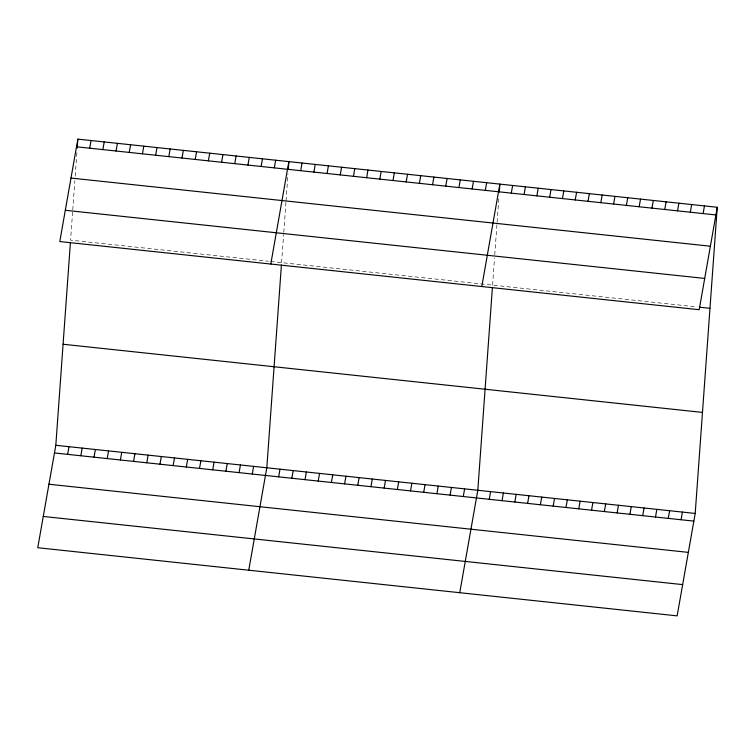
<?xml version="1.0" encoding="UTF-8"?>
<svg xmlns="http://www.w3.org/2000/svg" width="755" height="755" viewBox="0 0 755 755"><rect width="100%" height="100%" fill="white"/><g stroke="black" fill="none" stroke-linecap="round" stroke-linejoin="round"><path stroke-width="0.57" stroke-dasharray="3.77 2.83" d="M72.603 212.089L70.583 240.156L268.393 261.239M72.763 209.852L74.868 180.662M75.189 176.17L76.887 152.595M281.577 262.646L283.606 234.588M283.767 232.342L285.947 202.029M286.032 200.905L287.966 173.961M492.581 285.135L494.525 258.201M494.761 254.831L496.95 224.518M497.111 222.272L498.81 198.697M270.592 261.475L697.186 306.945"/><path stroke-width="1.13" d="M717.25 207.276L699.187 309.71L59.796 241.553L77.859 139.128L717.25 207.276L695.204 513.447L677.141 615.872L37.75 547.724L55.813 445.29L70.413 242.468M77.208 148.103L77.859 139.128M281.417 264.958L266.808 467.779L248.754 570.214M288.287 169.469L288.854 161.617L270.79 264.052M492.411 287.457L477.811 490.269L459.748 592.703M499.291 191.968L499.857 184.107L481.794 286.541M89.694 148.197L91.044 140.524M102.878 149.603L104.228 141.931M116.072 151L117.421 143.337M67.648 454.359L68.998 446.696M129.256 152.406L130.606 144.743M80.832 455.765L82.191 448.102M142.44 153.812L143.79 146.149M94.026 457.171L95.375 449.508M155.634 155.219L156.983 147.555M107.21 458.578L108.56 450.914M168.818 156.625L170.168 148.962M120.394 459.984L121.753 452.32M182.002 158.031L183.352 150.368M133.588 461.39L134.937 453.727M195.196 159.437L196.545 151.774M146.772 462.796L148.122 455.133M208.38 160.843L209.73 153.18M159.956 464.202L161.315 456.539M221.564 162.249L222.923 154.586M173.15 465.608L174.499 457.936M234.758 163.656L236.107 155.992M186.334 467.005L187.684 459.342M247.942 165.062L249.292 157.399M199.518 468.411L200.877 460.748M261.126 166.468L262.485 158.805M212.712 469.818L214.061 462.154M274.32 167.874L275.669 160.211M225.896 471.224L227.246 463.561M239.09 472.63L240.439 464.967M300.688 170.687L302.047 163.023M252.274 474.036L253.623 466.373M313.882 172.093L315.231 164.43M327.066 173.499L328.416 165.836M278.652 476.849L280.001 469.185M340.25 174.905L341.609 167.232M291.836 478.255L293.185 470.591M353.444 176.311L354.793 168.639M305.02 479.661L306.37 471.998M366.628 177.708L367.978 170.045M318.214 481.067L319.563 473.404M379.822 179.114L381.171 171.451M331.398 482.473L332.747 474.81M393.006 180.52L394.355 172.857M344.582 483.88L345.941 476.216M406.19 181.927L407.54 174.263M357.776 485.286L359.125 477.622M419.384 183.333L420.733 175.67M370.96 486.692L372.309 479.029M432.568 184.739L433.917 177.076M384.144 488.098L385.503 480.435M445.752 186.145L447.102 178.482M397.338 489.504L398.687 481.841M458.946 187.551L460.295 179.888M410.522 490.91L411.871 483.238M472.13 188.958L473.479 181.294M423.706 492.317L425.065 484.644M485.314 190.364L486.673 182.701M436.9 493.713L438.249 486.05M450.084 495.12L451.433 487.456M511.295 193.129L512.645 185.466M463.277 496.526L464.627 488.863M524.083 194.497L525.433 186.834M536.871 195.856L538.221 188.193M489.249 499.3L490.599 491.637M549.659 197.225L551.008 189.562M502.037 500.659L503.387 492.996M562.447 198.584L563.796 190.921M514.825 502.028L516.175 494.365M575.235 199.952L576.584 192.28M527.613 503.387L528.962 495.724M588.022 201.311L589.372 193.648M540.401 504.746L541.75 497.083M600.81 202.67L602.16 195.007M553.188 506.114L554.538 498.451M613.598 204.039L614.947 196.376M565.976 507.473L567.326 499.81M626.386 205.398L627.735 197.734M578.764 508.842L580.114 501.178M639.174 206.766L640.523 199.103M591.552 510.201L592.901 502.537M651.961 208.125L653.311 200.462M604.34 511.569L605.689 503.906M664.749 209.494L666.099 201.821M617.128 512.928L618.477 505.265M677.537 210.853L678.887 203.189M629.915 514.297L631.265 506.624M690.325 212.212L691.674 204.548M642.703 515.656L644.053 507.992M703.113 213.58L704.462 205.917M655.491 517.015L656.841 509.351M668.279 518.383L669.628 510.72M681.067 519.742L682.416 512.079M76.5 146.791L715.9 214.939M70.989 178.057L710.38 246.215M65.308 210.286L704.698 278.435M699.517 307.2L709.974 308.314M63.09 344.252L702.48 412.409M55.813 445.29L695.204 513.447M54.464 452.953L693.854 521.11M48.943 484.229L688.343 552.377M43.262 516.448L682.662 584.606"/></g></svg>
